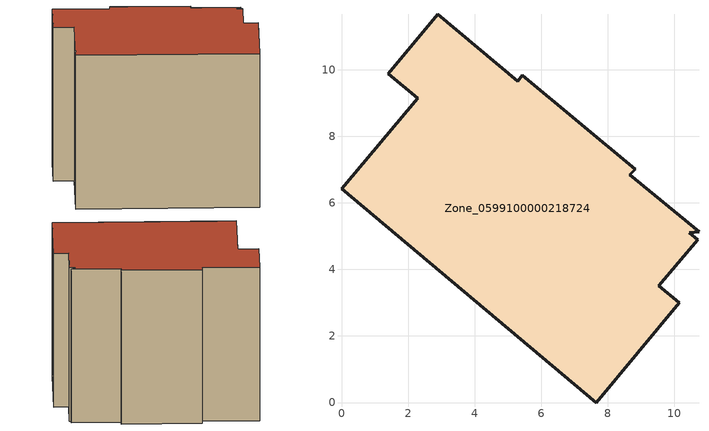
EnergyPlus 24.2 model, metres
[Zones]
Zone_0599100000218724
 floor ground (C_G): 10.45,5.1 10.7,4.88 9.54,3.51 10.15,3 7.65,0 0,6.42 2.29,9.15 1.41,9.88 2.89,11.66 5.29,9.66 5.43,9.83 8.82,7.01 8.67,6.84 10.74,5.13 z0
 wall outside (C_F): 7.65,0 10.15,3 9.54,3.51 10.7,4.88 10.45,5.1 10.74,5.13 8.67,6.84 8.82,7.01 5.43,9.83 5.29,9.66 2.89,11.66 1.41,9.88 2.29,9.15 0,6.42 7.65,0 z0:9.21
 roof outside (C_R): 10.74,5.13 8.67,6.84 8.82,7.01 5.43,9.83 5.29,9.66 2.89,11.66 1.41,9.88 2.29,9.15 0,6.42 7.65,0 10.15,3 9.54,3.51 10.7,4.88 10.45,5.1 z9.21
[BUILDING]
Pand.0599100000218724: North Axis=0; Terrain=City; Loads Convergence Tolerance Value=0.04; Temperature Convergence Tolerance Value=0.4; Solar Distribution=FullExterior; Maximum Number of Warmup Days=25; Minimum Number of Warmup Days=1
[Site:Location]
Rotterdam.The.Hague.AP_ZH_NLD Design_Conditions: Latitude=51.96; Longitude=4.45; Time Zone=1; Elevation=-4.5
[SITE:GROUNDTEMPERATURE:BUILDINGSURFACE]
18, 18, 18, 18, 18, 18, 18, 18, 18, 18, 18, 18
[MATERIAL] Thermal Absorptance=0.9; Solar Absorptance=0.7; Visible Absorptance=0.7
Name | Roughness | Thickness | Conductivity | Density | Specific Heat
G.TC.1946 | MediumSmooth | 0.15 | 1 | 540 | 1210
F.TC.1946 | Rough | 0.3 | 0.857143 | 1920 | 840
R.TC.1946 | MediumRough | 0.2 | 0.909091 | 1500 | 1000
[CONSTRUCTION]
C_G: G.TC.1946
C_F: F.TC.1946
C_R: R.TC.1946
[ZONE]
Zone_0599100000218724: Type=1; Multiplier=1; Ceiling Height=Autocalculate; Volume=Autocalculate; Floor Area=autocalculate; Part of Total Floor Area=Yes
[ZONEINFILTRATION:DESIGNFLOWRATE]
Infil_Zone_0599100000218724: Zone or ZoneList or Space or SpaceList=Zone_0599100000218724; Schedule=AlwaysOn; Design Flow Rate Calculation Method=Flow/Area; Flow Rate per Floor Area=0.003; Constant Term Coefficient=1; Temperature Term Coefficient=0; Velocity Term Coefficient=0; Velocity Squared Term Coefficient=0
[HVACTEMPLATE:ZONE:IDEALLOADSAIRSYSTEM]
Zone_0599100000218724: Maximum Heating Supply Air Temperature=50; Minimum Cooling Supply Air Temperature=13; Maximum Heating Supply Air Humidity Ratio=0.0156; Minimum Cooling Supply Air Humidity Ratio=0.0077; Heating Limit=NoLimit; Cooling Limit=NoLimit; Dehumidification Control Type=ConstantSensibleHeatRatio; Cooling Sensible Heat Ratio=0.7; Dehumidification Setpoint=60; Humidification Control Type=None; Humidification Setpoint=30; Outdoor Air Method=None; Outdoor Air Flow Rate per Person=0.00944; Outdoor Air Flow Rate per Zone Floor Area=0; Outdoor Air Flow Rate per Zone=0; Demand Controlled Ventilation Type=None; Outdoor Air Economizer Type=NoEconomizer; Heat Recovery Type=None; Sensible Heat Recovery Effectiveness=0.7; Latent Heat Recovery Effectiveness=0.65
[ZONECONTROL:THERMOSTAT]
ThermostatControl_Zone_0599100000218724: Zone or ZoneList=Zone_0599100000218724; Control Type Schedule=DualSetpointControlType; Control 1=Thermostat_Zone_0599100000218724; Temperature Difference Between Cutout And Setpoint=0
[THERMOSTATSETPOINT:DUALSETPOINT]
Thermostat_Zone_0599100000218724: Heating Setpoint Temperature Schedule=HeatingSetpoint_Zone_0599100000218724; Cooling Setpoint Temperature Schedule=CoolingSetpoint_Zone_0599100000218724
[SCHEDULE:COMPACT]
HeatingSetpoint_Zone_0599100000218724: Through: 12/31, For: AllDays, Until: 24:00, 21
CoolingSetpoint_Zone_0599100000218724: Through: 12/31, For: AllDays, Until: 24:00, 24
DualSetpointControlType: Through: 12/31, For: AllDays, Until: 24:00, 4
AlwaysOn: Through: 12/31, For: AllDays, Until: 24:00, 1
